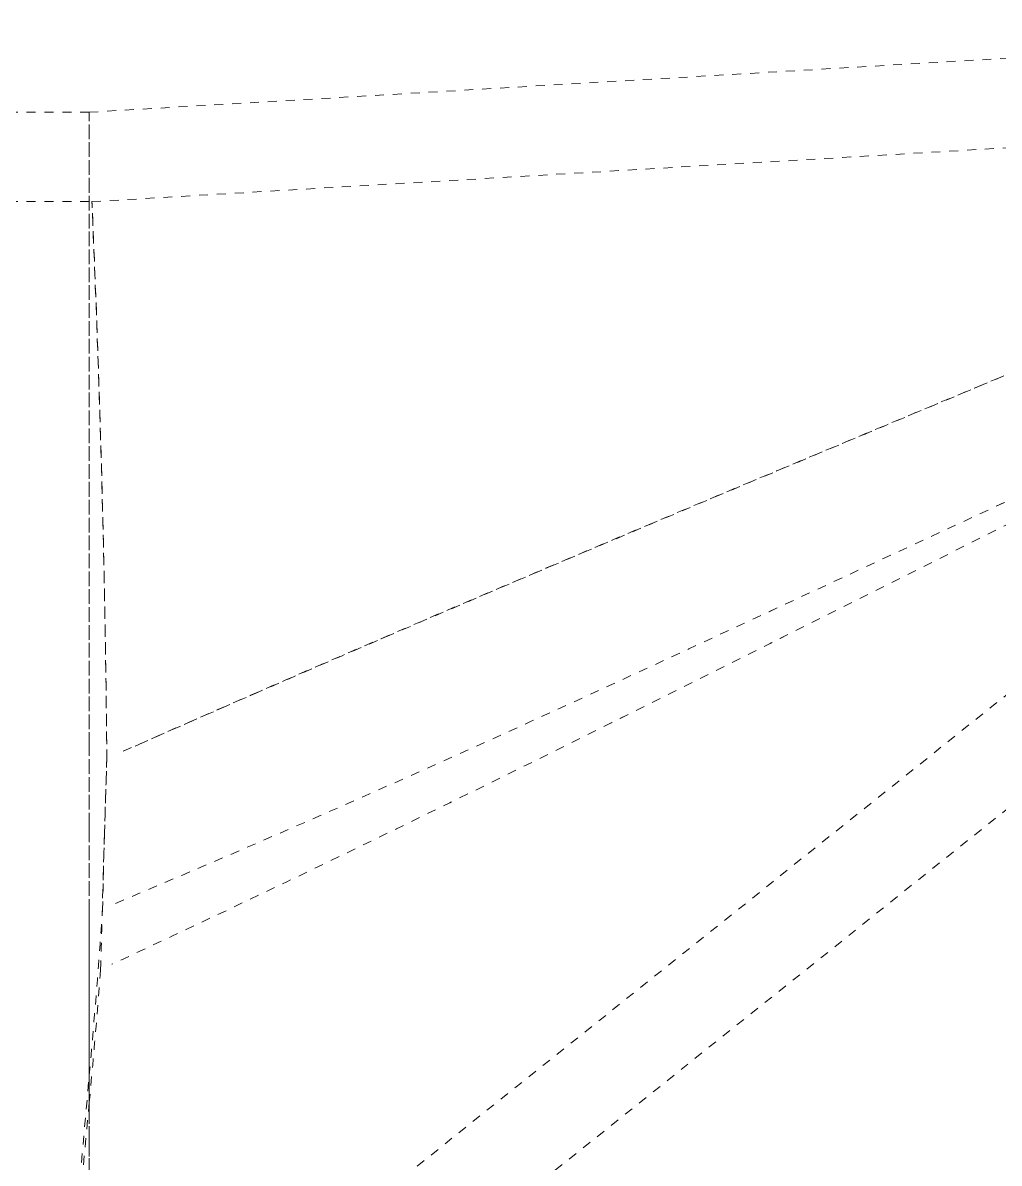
# Model space of a CAD drawing. Header units: millimetres. Extents: x -116965 to 323937, y 291661 to 566926.
# Drawn here: x -19357.15 to -19346.23, y 302516.49 to 302529.24 of the extents above; entities that cross this region are included whole.
import ezdxf

# ---------------------------------------------------------------- set-up
doc = ezdxf.new("R2010")
doc.units = ezdxf.units.MM
doc.linetypes.add('DASHED', pattern=[0.75, 0.5, -0.25])
doc.layers.add('Hidden Edges(Schneider)', color=7, linetype='DASHED', lineweight=18)

msp = doc.modelspace()

# ---------------------------------------------------------------- linework, layer by layer
at = {"layer": 'Hidden Edges(Schneider)', "ltscale": 0.070288}
for p, q in [((-19356.402811, 302528.244478), (-19339.402811, 302529.244478)), ((-19356.373424, 302527.244478), (-19339.373425, 302528.244478))]:
    msp.add_line(p, q, dxfattribs=at)
at = {"layer": 'Hidden Edges(Schneider)', "ltscale": 0.0805}
msp.add_line((-19375.902811, 302528.244478), (-19356.402811, 302528.244478), dxfattribs=at)
at = {"layer": 'Hidden Edges(Schneider)', "ltscale": 0.047845}
msp.add_line((-19356.402811, 302528.244478), (-19356.402811, 302521.208823), dxfattribs=at)
at = {"layer": 'Hidden Edges(Schneider)', "ltscale": 0.080622}
msp.add_line((-19375.902811, 302527.244478), (-19356.373424, 302527.244478), dxfattribs=at)
at = {"layer": 'Hidden Edges(Schneider)', "ltscale": 0.114311}
msp.add_line((-19339.40281, 302525.844478), (-19356.402811, 302512.244478), dxfattribs=at)
at = {"layer": 'Hidden Edges(Schneider)', "ltscale": 0.120386}
msp.add_line((-19339.402806, 302525.844461), (-19356.40281, 302512.244478), dxfattribs=at)
at = {"layer": 'Hidden Edges(Schneider)', "ltscale": 0.003896}
msp.add_line((-19356.402811, 302521.208823), (-19356.402811, 302520.244478), dxfattribs=at)
at = {"layer": 'Hidden Edges(Schneider)'}
for p, q in [((-19356.206279, 302521.016376), (-19356.206276, 302521.01601)), ((-19356.109141, 302519.395365), (-19356.109153, 302519.395361))]:
    msp.add_line(p, q, dxfattribs=at)
at = {"layer": 'Hidden Edges(Schneider)', "ltscale": 0.007153}
msp.add_line((-19356.402811, 302520.244478), (-19356.402811, 302518.503829), dxfattribs=at)
at = {"layer": 'Hidden Edges(Schneider)', "ltscale": 0.007691}
msp.add_line((-19356.402811, 302518.503829), (-19356.402811, 302516.729209), dxfattribs=at)
at = {"layer": 'Hidden Edges(Schneider)', "ltscale": 0.036798}
msp.add_line((-19356.402811, 302516.729209), (-19356.402811, 302512.244478), dxfattribs=at)
at = {"layer": 'Hidden Edges(Schneider)', "ltscale": 0.079251, "flags": 128}
for points in [[(-19356.022892, 302521.09732), (-19355.390376, 302521.375501), (-19354.773502, 302521.64544), (-19354.169296, 302521.908528), (-19353.574762, 302522.166152), (-19352.986904, 302522.41969), (-19352.402719, 302522.670508), (-19351.819203, 302522.919968), (-19351.233345, 302523.169423), (-19350.642137, 302523.420225), (-19350.042565, 302523.673724), (-19349.431621, 302523.931274), (-19348.806293, 302524.194234), (-19348.163575, 302524.463975), (-19347.500467, 302524.741881), (-19346.806288, 302525.032569), (-19346.068017, 302525.341667), (-19345.290824, 302525.667225), (-19344.480316, 302526.007154), (-19343.642109, 302526.35937), (-19342.781813, 302526.721779), (-19341.905027, 302527.092252), (-19341.017339, 302527.468615), (-19340.124315, 302527.848638), (-19339.231499, 302528.230033)], [(-19339.231427, 302528.230039), (-19340.131317, 302527.845659), (-19341.039527, 302527.459275), (-19341.946724, 302527.074819), (-19342.843533, 302526.696134), (-19343.720563, 302526.326986), (-19344.568392, 302525.97107), (-19345.377584, 302525.632042), (-19346.138709, 302525.313546), (-19346.842349, 302525.019253), (-19347.480136, 302524.752459), (-19348.092855, 302524.495962), (-19348.705843, 302524.239016), (-19349.319349, 302523.981367), (-19349.933613, 302523.722756), (-19350.548878, 302523.462928), (-19351.165395, 302523.201629), (-19351.783305, 302522.938655), (-19352.397226, 302522.676184), (-19353.005315, 302522.414929), (-19353.609417, 302522.154045), (-19354.211381, 302521.892689), (-19354.813047, 302521.630014), (-19355.416263, 302521.365176), (-19356.022862, 302521.09732)], [(-19356.022853, 302521.09732), (-19355.390336, 302521.375501), (-19354.773461, 302521.64544), (-19354.169253, 302521.908528), (-19353.574718, 302522.166152), (-19352.986858, 302522.41969), (-19352.402673, 302522.670508), (-19351.819155, 302522.919968), (-19351.233296, 302523.169423), (-19350.642087, 302523.420225), (-19350.042514, 302523.673724), (-19349.431568, 302523.931274), (-19348.806239, 302524.194234), (-19348.16352, 302524.463975), (-19347.50041, 302524.741881), (-19346.806231, 302525.032569), (-19346.067958, 302525.341667), (-19345.290763, 302525.667225), (-19344.480254, 302526.007154), (-19343.642045, 302526.35937), (-19342.781747, 302526.721779), (-19341.90496, 302527.092252), (-19341.01727, 302527.468615), (-19340.124244, 302527.848638), (-19339.231426, 302528.230033)], [(-19339.231399, 302528.230027), (-19340.13129, 302527.845648), (-19341.039499, 302527.459264), (-19341.946695, 302527.074808), (-19342.843506, 302526.696125), (-19343.720535, 302526.326977), (-19344.568362, 302525.971062), (-19345.377553, 302525.632035), (-19346.13868, 302525.31354), (-19346.842318, 302525.019247), (-19347.480103, 302524.752454), (-19348.092821, 302524.495957), (-19348.70581, 302524.239012), (-19349.319315, 302523.981363), (-19349.93358, 302523.722753), (-19350.548846, 302523.462925), (-19351.165362, 302523.201626), (-19351.783272, 302522.938653), (-19352.397194, 302522.676182), (-19353.005284, 302522.414928), (-19353.609385, 302522.154044), (-19354.21135, 302521.892688), (-19354.813017, 302521.630014), (-19355.416233, 302521.365175), (-19356.022831, 302521.09732)]]:
    msp.add_lwpolyline(points, dxfattribs=at)
at = {"layer": 'Hidden Edges(Schneider)', "ltscale": 0.079252, "flags": 128}
for points in [[(-19339.231246, 302528.230134), (-19340.131142, 302527.845752), (-19341.039358, 302527.459363), (-19341.946564, 302527.074902), (-19342.843386, 302526.696212), (-19343.720429, 302526.327058), (-19344.568271, 302525.971135), (-19345.377479, 302525.6321), (-19346.13862, 302525.313597), (-19346.842276, 302525.019297), (-19347.480079, 302524.752496), (-19348.092802, 302524.495996), (-19348.705797, 302524.239048), (-19349.319307, 302523.981396), (-19349.933577, 302523.722783), (-19350.548849, 302523.462953), (-19351.16537, 302523.201651), (-19351.783286, 302522.938674), (-19352.397213, 302522.6762), (-19353.005309, 302522.414943), (-19353.609418, 302522.154056), (-19354.211386, 302521.892697), (-19354.813058, 302521.63002), (-19355.416281, 302521.365178), (-19356.022883, 302521.09732)], [(-19339.231221, 302528.230134), (-19340.131117, 302527.845752), (-19341.039335, 302527.459363), (-19341.946541, 302527.074902), (-19342.843364, 302526.696212), (-19343.720408, 302526.327058), (-19344.56825, 302525.971135), (-19345.377459, 302525.6321), (-19346.1386, 302525.313597), (-19346.842257, 302525.019297), (-19347.480059, 302524.752496), (-19348.092783, 302524.495996), (-19348.705778, 302524.239048), (-19349.319289, 302523.981396), (-19349.93356, 302523.722783), (-19350.548832, 302523.462953), (-19351.165353, 302523.201651), (-19351.78327, 302522.938674), (-19352.397197, 302522.6762), (-19353.005293, 302522.414943), (-19353.609403, 302522.154056), (-19354.211371, 302521.892697), (-19354.813044, 302521.63002), (-19355.416267, 302521.365178), (-19356.02287, 302521.09732)]]:
    msp.add_lwpolyline(points, dxfattribs=at)
at = {"layer": 'Hidden Edges(Schneider)', "ltscale": 0.107271, "flags": 128}
for points in [[(-19356.206288, 302521.016376), (-19356.215416, 302521.855039), (-19356.228613, 302522.669082), (-19356.24505, 302523.449262), (-19356.263725, 302524.181163), (-19356.283574, 302524.853763), (-19356.303584, 302525.459525), (-19356.322618, 302525.988201), (-19356.339657, 302526.430882), (-19356.353908, 302526.782743), (-19356.36457, 302527.038222), (-19356.371148, 302527.192618), (-19356.373417, 302527.244478), (-19356.371178, 302527.192649), (-19356.364562, 302527.038214), (-19356.353941, 302526.783501), (-19356.339715, 302526.431173), (-19356.322638, 302525.988114), (-19356.303638, 302525.460683), (-19356.283632, 302524.854634), (-19356.263765, 302524.181081), (-19356.245125, 302523.450484), (-19356.228686, 302522.670948), (-19356.215453, 302521.85479), (-19356.206328, 302521.01601)], [(-19356.206301, 302521.016376), (-19356.215429, 302521.855039), (-19356.228626, 302522.669082), (-19356.245061, 302523.449262), (-19356.263736, 302524.181163), (-19356.283584, 302524.853763), (-19356.303593, 302525.459525), (-19356.322625, 302525.988201), (-19356.339664, 302526.430882), (-19356.353912, 302526.782743), (-19356.364573, 302527.038222), (-19356.37115, 302527.192618), (-19356.373417, 302527.244478), (-19356.371177, 302527.192649), (-19356.364559, 302527.038214), (-19356.353936, 302526.783501), (-19356.339708, 302526.431173), (-19356.32263, 302525.988114), (-19356.303629, 302525.460683), (-19356.283622, 302524.854634), (-19356.263754, 302524.181081), (-19356.245113, 302523.450484), (-19356.228674, 302522.670948), (-19356.215441, 302521.85479), (-19356.206315, 302521.01601)]]:
    msp.add_lwpolyline(points, dxfattribs=at)
at = {"layer": 'Hidden Edges(Schneider)', "ltscale": 0.079925, "flags": 128}
for points in [[(-19339.633245, 302526.844478), (-19340.591775, 302526.377262), (-19341.504778, 302525.930288), (-19342.375267, 302525.502341), (-19343.20625, 302525.092196), (-19344.000728, 302524.698622), (-19344.761707, 302524.320381), (-19345.492184, 302523.956225), (-19346.195153, 302523.604901), (-19346.87361, 302523.265151), (-19347.530548, 302522.935713), (-19348.168956, 302522.615327), (-19348.791825, 302522.302735), (-19349.402159, 302521.996688), (-19350.002954, 302521.695948), (-19350.597223, 302521.399289), (-19351.187978, 302521.1055), (-19351.778242, 302520.813379), (-19352.371036, 302520.521735), (-19352.969384, 302520.229375), (-19353.576306, 302519.935098), (-19354.194816, 302519.637692), (-19354.827909, 302519.335927), (-19355.478586, 302519.028557), (-19356.149814, 302518.71433)], [(-19339.633173, 302526.844478), (-19340.591705, 302526.377262), (-19341.50471, 302525.930288), (-19342.3752, 302525.502341), (-19343.206185, 302525.092196), (-19344.000665, 302524.698622), (-19344.761645, 302524.320381), (-19345.492124, 302523.956225), (-19346.195094, 302523.604901), (-19346.873553, 302523.265151), (-19347.530492, 302522.935713), (-19348.168901, 302522.615327), (-19348.791772, 302522.302735), (-19349.402107, 302521.996688), (-19350.002903, 302521.695948), (-19350.597174, 302521.399289), (-19351.18793, 302521.1055), (-19351.778195, 302520.813379), (-19352.37099, 302520.521735), (-19352.969339, 302520.229375), (-19353.576263, 302519.935098), (-19354.194773, 302519.637692), (-19354.827868, 302519.335927), (-19355.478546, 302519.028557), (-19356.149775, 302518.71433)], [(-19339.633149, 302526.844478), (-19340.591681, 302526.377262), (-19341.504687, 302525.930288), (-19342.375178, 302525.502341), (-19343.206163, 302525.092196), (-19344.000644, 302524.698622), (-19344.761624, 302524.320381), (-19345.492104, 302523.956225), (-19346.195074, 302523.604901), (-19346.873533, 302523.265151), (-19347.530473, 302522.935713), (-19348.168882, 302522.615327), (-19348.791754, 302522.302735), (-19349.402089, 302521.996688), (-19350.002886, 302521.695948), (-19350.597157, 302521.399289), (-19351.187913, 302521.1055), (-19351.778179, 302520.813379), (-19352.370974, 302520.521735), (-19352.969324, 302520.229375), (-19353.576248, 302519.935098), (-19354.194759, 302519.637692), (-19354.827854, 302519.335927), (-19355.478532, 302519.028557), (-19356.149762, 302518.71433)]]:
    msp.add_lwpolyline(points, dxfattribs=at)
at = {"layer": 'Hidden Edges(Schneider)', "ltscale": 0.078553, "flags": 128}
for points in [[(-19339.613766, 302526.844478), (-19340.563086, 302526.424168), (-19341.462239, 302526.023324), (-19342.314971, 302525.640642), (-19343.125038, 302525.274804), (-19343.896182, 302524.924477), (-19344.632139, 302524.588312), (-19345.336639, 302524.264943), (-19346.013402, 302523.952989), (-19346.666146, 302523.651053), (-19347.29858, 302523.357734), (-19347.914417, 302523.071623), (-19348.517368, 302522.79132), (-19349.111145, 302522.515431), (-19349.699476, 302522.242585), (-19350.286095, 302521.971435), (-19350.87475, 302521.700663), (-19351.469206, 302521.42898), (-19352.07323, 302521.155121), (-19352.690595, 302520.877828), (-19353.325072, 302520.595846), (-19353.98042, 302520.307902), (-19354.660392, 302520.012709), (-19355.368726, 302519.708962), (-19356.109139, 302519.395361)], [(-19339.613751, 302526.844478), (-19340.563071, 302526.424168), (-19341.462224, 302526.023324), (-19342.314957, 302525.640642), (-19343.125025, 302525.274804), (-19343.896168, 302524.924477), (-19344.632126, 302524.588312), (-19345.336626, 302524.264943), (-19346.013389, 302523.952989), (-19346.666134, 302523.651053), (-19347.298568, 302523.357734), (-19347.914406, 302523.071623), (-19348.517357, 302522.79132), (-19349.111133, 302522.515431), (-19349.699465, 302522.242585), (-19350.286084, 302521.971435), (-19350.874739, 302521.700663), (-19351.469196, 302521.42898), (-19352.073219, 302521.155121), (-19352.690585, 302520.877828), (-19353.325062, 302520.595846), (-19353.980411, 302520.307902), (-19354.660383, 302520.012709), (-19355.368717, 302519.708962), (-19356.109131, 302519.395361)], [(-19339.613694, 302526.844478), (-19340.563016, 302526.424168), (-19341.462171, 302526.023324), (-19342.314905, 302525.640642), (-19343.124973, 302525.274804), (-19343.896118, 302524.924477), (-19344.632077, 302524.588312), (-19345.336579, 302524.264943), (-19346.013343, 302523.952989), (-19346.666089, 302523.651053), (-19347.298523, 302523.357734), (-19347.914362, 302523.071623), (-19348.517314, 302522.79132), (-19349.111092, 302522.515431), (-19349.699424, 302522.242585), (-19350.286044, 302521.971435), (-19350.8747, 302521.700663), (-19351.469158, 302521.42898), (-19352.073182, 302521.155121), (-19352.690549, 302520.877828), (-19353.325027, 302520.595846), (-19353.980377, 302520.307902), (-19354.66035, 302520.012709), (-19355.368686, 302519.708962), (-19356.1091, 302519.395361)]]:
    msp.add_lwpolyline(points, dxfattribs=at)
at = {"layer": 'Hidden Edges(Schneider)', "ltscale": 0.118475, "flags": 128}
msp.add_lwpolyline([(-19339.840512, 302526.74359), (-19339.950206, 302526.681451), (-19340.010519, 302526.638644), (-19340.024104, 302526.628053), (-19340.027095, 302526.625674), (-19340.028472, 302526.624574), (-19340.031118, 302526.622456), (-19340.070484, 302526.590964), (-19340.126543, 302526.546116), (-19340.193115, 302526.492858), (-19340.354205, 302526.363988), (-19340.546568, 302526.210096), (-19340.76303, 302526.036927), (-19340.996409, 302525.850224), (-19341.4852, 302525.459191), (-19341.726253, 302525.266347), (-19341.955507, 302525.082945), (-19343.604894, 302523.763436), (-19356.753586, 302513.244482)], dxfattribs=at)
at = {"layer": 'Hidden Edges(Schneider)', "ltscale": 0.176993, "flags": 128}
msp.add_lwpolyline([(-19339.840509, 302526.74358), (-19339.950197, 302526.681447), (-19340.010563, 302526.638603), (-19340.024265, 302526.627923), (-19340.027341, 302526.625475), (-19340.030008, 302526.623343), (-19340.036124, 302526.61845), (-19340.065056, 302526.595305), (-19340.109078, 302526.560087), (-19340.292284, 302526.413523), (-19340.485506, 302526.258946), (-19340.686908, 302526.097824), (-19341.106922, 302525.761813), (-19341.537651, 302525.417228), (-19341.964428, 302525.075809), (-19343.609461, 302523.759782), (-19356.753586, 302513.244482)], dxfattribs=at)
at = {"layer": 'Hidden Edges(Schneider)', "ltscale": 0.00687, "flags": 128}
for points in [[(-19356.206328, 302521.01601), (-19356.208678, 302520.946253), (-19356.210999, 302520.876432), (-19356.213289, 302520.80655), (-19356.215549, 302520.736614), (-19356.217779, 302520.666629), (-19356.219977, 302520.5966), (-19356.222143, 302520.526532), (-19356.224277, 302520.456431), (-19356.226377, 302520.386302), (-19356.228446, 302520.316149), (-19356.230479, 302520.24598), (-19356.23248, 302520.175798), (-19356.234445, 302520.105609), (-19356.236376, 302520.035419), (-19356.238272, 302519.965233), (-19356.240132, 302519.895055), (-19356.241955, 302519.824892), (-19356.243742, 302519.754749), (-19356.245491, 302519.68463), (-19356.247203, 302519.614541), (-19356.248877, 302519.544489), (-19356.250512, 302519.474476), (-19356.252108, 302519.40451), (-19356.253666, 302519.334596)], [(-19356.206315, 302521.01601), (-19356.208665, 302520.946253), (-19356.210986, 302520.876432), (-19356.213276, 302520.80655), (-19356.215536, 302520.736614), (-19356.217765, 302520.666629), (-19356.219964, 302520.5966), (-19356.22213, 302520.526532), (-19356.224263, 302520.456431), (-19356.226364, 302520.386302), (-19356.228432, 302520.316149), (-19356.230466, 302520.24598), (-19356.232466, 302520.175798), (-19356.234432, 302520.105609), (-19356.236363, 302520.035419), (-19356.238259, 302519.965233), (-19356.240118, 302519.895055), (-19356.241942, 302519.824892), (-19356.243729, 302519.754749), (-19356.245478, 302519.68463), (-19356.24719, 302519.614541), (-19356.248863, 302519.544489), (-19356.250499, 302519.474476), (-19356.252095, 302519.40451), (-19356.253653, 302519.334596)], [(-19356.206276, 302521.01601), (-19356.208626, 302520.946253), (-19356.210947, 302520.876432), (-19356.213237, 302520.80655), (-19356.215497, 302520.736614), (-19356.217726, 302520.666629), (-19356.219924, 302520.5966), (-19356.22209, 302520.526532), (-19356.224224, 302520.456431), (-19356.226325, 302520.386302), (-19356.228393, 302520.316149), (-19356.230427, 302520.24598), (-19356.232427, 302520.175798), (-19356.234393, 302520.105609), (-19356.236324, 302520.035419), (-19356.238219, 302519.965233), (-19356.240079, 302519.895055), (-19356.241903, 302519.824892), (-19356.24369, 302519.754749), (-19356.245439, 302519.68463), (-19356.247151, 302519.614541), (-19356.248824, 302519.544489), (-19356.25046, 302519.474476), (-19356.252056, 302519.40451), (-19356.253614, 302519.334596)]]:
    msp.add_lwpolyline(points, dxfattribs=at)
at = {"layer": 'Hidden Edges(Schneider)', "ltscale": 0.00339, "flags": 128}
for points in [[(-19356.232552, 302520.173966), (-19356.231488, 302520.209145), (-19356.230421, 302520.244323), (-19356.229353, 302520.279497), (-19356.22828, 302520.314669), (-19356.227206, 302520.349836), (-19356.22613, 302520.384999), (-19356.22505, 302520.420157), (-19356.223967, 302520.455308), (-19356.222883, 302520.490453), (-19356.221795, 302520.525591), (-19356.220706, 302520.560721), (-19356.219613, 302520.595842), (-19356.218518, 302520.630953), (-19356.217422, 302520.666055), (-19356.216324, 302520.701146), (-19356.215222, 302520.736226), (-19356.214118, 302520.771294), (-19356.213013, 302520.806349), (-19356.211906, 302520.841391), (-19356.210797, 302520.876418), (-19356.209685, 302520.911431), (-19356.208571, 302520.946429), (-19356.207457, 302520.981411), (-19356.20634, 302521.016376)], [(-19356.232513, 302520.173966), (-19356.231449, 302520.209145), (-19356.230382, 302520.244323), (-19356.229314, 302520.279497), (-19356.228241, 302520.314669), (-19356.227167, 302520.349836), (-19356.226091, 302520.384999), (-19356.225011, 302520.420157), (-19356.223928, 302520.455308), (-19356.222843, 302520.490453), (-19356.221756, 302520.525591), (-19356.220667, 302520.560721), (-19356.219574, 302520.595842), (-19356.218479, 302520.630953), (-19356.217382, 302520.666055), (-19356.216285, 302520.701146), (-19356.215183, 302520.736226), (-19356.214079, 302520.771294), (-19356.212974, 302520.806349), (-19356.211867, 302520.841391), (-19356.210758, 302520.876418), (-19356.209646, 302520.911431), (-19356.208532, 302520.946429), (-19356.207418, 302520.981411), (-19356.206301, 302521.016376)], [(-19356.232499, 302520.173966), (-19356.231436, 302520.209145), (-19356.230369, 302520.244323), (-19356.229301, 302520.279497), (-19356.228228, 302520.314669), (-19356.227154, 302520.349836), (-19356.226077, 302520.384999), (-19356.224997, 302520.420157), (-19356.223915, 302520.455308), (-19356.22283, 302520.490453), (-19356.221743, 302520.525591), (-19356.220653, 302520.560721), (-19356.21956, 302520.595842), (-19356.218466, 302520.630953), (-19356.217369, 302520.666055), (-19356.216271, 302520.701146), (-19356.21517, 302520.736226), (-19356.214066, 302520.771294), (-19356.212961, 302520.806349), (-19356.211853, 302520.841391), (-19356.210745, 302520.876418), (-19356.209633, 302520.911431), (-19356.208519, 302520.946429), (-19356.207405, 302520.981411), (-19356.206288, 302521.016376)]]:
    msp.add_lwpolyline(points, dxfattribs=at)
at = {"layer": 'Hidden Edges(Schneider)', "ltscale": 0.006235, "flags": 128}
for points in [[(-19356.275415, 302518.655842), (-19356.273784, 302518.718012), (-19356.272139, 302518.780325), (-19356.270479, 302518.842776), (-19356.268804, 302518.905361), (-19356.267114, 302518.968078), (-19356.265409, 302519.030921), (-19356.26369, 302519.093887), (-19356.261957, 302519.156972), (-19356.260209, 302519.220174), (-19356.258447, 302519.283487), (-19356.256672, 302519.346887), (-19356.254884, 302519.410335), (-19356.253084, 302519.473827), (-19356.251273, 302519.537358), (-19356.249449, 302519.600925), (-19356.247615, 302519.664523), (-19356.24577, 302519.728148), (-19356.243912, 302519.791798), (-19356.242044, 302519.855467), (-19356.240166, 302519.919151), (-19356.238277, 302519.982847), (-19356.236378, 302520.046551), (-19356.23447, 302520.110259), (-19356.232552, 302520.173966)], [(-19356.275377, 302518.655842), (-19356.273746, 302518.718012), (-19356.272101, 302518.780325), (-19356.27044, 302518.842776), (-19356.268765, 302518.905361), (-19356.267075, 302518.968078), (-19356.26537, 302519.030921), (-19356.263651, 302519.093887), (-19356.261918, 302519.156972), (-19356.26017, 302519.220174), (-19356.258408, 302519.283487), (-19356.256633, 302519.346887), (-19356.254845, 302519.410335), (-19356.253045, 302519.473827), (-19356.251234, 302519.537358), (-19356.24941, 302519.600925), (-19356.247576, 302519.664523), (-19356.24573, 302519.728148), (-19356.243873, 302519.791798), (-19356.242005, 302519.855467), (-19356.240126, 302519.919151), (-19356.238238, 302519.982847), (-19356.236339, 302520.046551), (-19356.234431, 302520.110259), (-19356.232513, 302520.173966)], [(-19356.275364, 302518.655842), (-19356.273733, 302518.718012), (-19356.272088, 302518.780325), (-19356.270427, 302518.842776), (-19356.268752, 302518.905361), (-19356.267062, 302518.968078), (-19356.265357, 302519.030921), (-19356.263638, 302519.093887), (-19356.261905, 302519.156972), (-19356.260157, 302519.220174), (-19356.258395, 302519.283487), (-19356.25662, 302519.346887), (-19356.254832, 302519.410335), (-19356.253032, 302519.473827), (-19356.251221, 302519.537358), (-19356.249397, 302519.600925), (-19356.247563, 302519.664523), (-19356.245717, 302519.728148), (-19356.24386, 302519.791798), (-19356.241992, 302519.855467), (-19356.240113, 302519.919151), (-19356.238225, 302519.982847), (-19356.236326, 302520.046551), (-19356.234417, 302520.110259), (-19356.232499, 302520.173966)]]:
    msp.add_lwpolyline(points, dxfattribs=at)
at = {"layer": 'Hidden Edges(Schneider)', "ltscale": 0.007948, "flags": 128}
for points in [[(-19356.40283, 302517.469009), (-19356.396224, 302517.543539), (-19356.389624, 302517.618428), (-19356.383033, 302517.693669), (-19356.376458, 302517.769253), (-19356.3699, 302517.845162), (-19356.363368, 302517.921367), (-19356.356864, 302517.997858), (-19356.350391, 302518.074628), (-19356.343954, 302518.15167), (-19356.337556, 302518.228976), (-19356.331199, 302518.306538), (-19356.324889, 302518.384348), (-19356.318627, 302518.462399), (-19356.312415, 302518.540683), (-19356.306258, 302518.619191), (-19356.300158, 302518.697917), (-19356.294116, 302518.776851), (-19356.288136, 302518.855988), (-19356.28222, 302518.935318), (-19356.27637, 302519.014833), (-19356.270588, 302519.094527), (-19356.264876, 302519.17439), (-19356.259233, 302519.254416), (-19356.253666, 302519.334596)], [(-19356.402818, 302517.469009), (-19356.396211, 302517.543539), (-19356.389612, 302517.618428), (-19356.383021, 302517.693669), (-19356.376445, 302517.769253), (-19356.369888, 302517.845162), (-19356.363355, 302517.921367), (-19356.356851, 302517.997858), (-19356.350378, 302518.074628), (-19356.343941, 302518.15167), (-19356.337543, 302518.228976), (-19356.331187, 302518.306538), (-19356.324876, 302518.384348), (-19356.318614, 302518.462399), (-19356.312402, 302518.540683), (-19356.306245, 302518.619191), (-19356.300145, 302518.697917), (-19356.294103, 302518.776851), (-19356.288122, 302518.855988), (-19356.282207, 302518.935318), (-19356.276357, 302519.014833), (-19356.270575, 302519.094527), (-19356.264862, 302519.17439), (-19356.25922, 302519.254416), (-19356.253653, 302519.334596)], [(-19356.402782, 302517.469009), (-19356.396175, 302517.543539), (-19356.389576, 302517.618428), (-19356.382985, 302517.693669), (-19356.376409, 302517.769253), (-19356.369851, 302517.845162), (-19356.363318, 302517.921367), (-19356.356814, 302517.997858), (-19356.350341, 302518.074628), (-19356.343903, 302518.15167), (-19356.337505, 302518.228976), (-19356.331149, 302518.306538), (-19356.324838, 302518.384348), (-19356.318576, 302518.462399), (-19356.312364, 302518.540683), (-19356.306207, 302518.619191), (-19356.300107, 302518.697917), (-19356.294065, 302518.776851), (-19356.288084, 302518.855988), (-19356.282169, 302518.935318), (-19356.276318, 302519.014833), (-19356.270536, 302519.094527), (-19356.264824, 302519.17439), (-19356.259182, 302519.254416), (-19356.253614, 302519.334596)]]:
    msp.add_lwpolyline(points, dxfattribs=at)
at = {"layer": 'Hidden Edges(Schneider)', "ltscale": 0.00646, "flags": 128}
for points in [[(-19356.275415, 302518.655842), (-19356.280361, 302518.591705), (-19356.285351, 302518.527727), (-19356.290381, 302518.46391), (-19356.295454, 302518.40026), (-19356.300564, 302518.336781), (-19356.305713, 302518.273476), (-19356.310898, 302518.21035), (-19356.316117, 302518.147407), (-19356.321371, 302518.084652), (-19356.326654, 302518.022088), (-19356.331967, 302517.959719), (-19356.337309, 302517.897551), (-19356.342675, 302517.835586), (-19356.348066, 302517.773829), (-19356.353479, 302517.712285), (-19356.358913, 302517.650956), (-19356.364363, 302517.589849), (-19356.369829, 302517.528966), (-19356.375309, 302517.468312), (-19356.380801, 302517.40789), (-19356.386301, 302517.347706), (-19356.39181, 302517.287763), (-19356.397323, 302517.228065), (-19356.402838, 302517.168618)], [(-19356.275377, 302518.655842), (-19356.280323, 302518.591705), (-19356.285313, 302518.527727), (-19356.290344, 302518.46391), (-19356.295416, 302518.40026), (-19356.300527, 302518.336781), (-19356.305675, 302518.273476), (-19356.310861, 302518.21035), (-19356.31608, 302518.147407), (-19356.321333, 302518.084652), (-19356.326617, 302518.022088), (-19356.33193, 302517.959719), (-19356.337272, 302517.897551), (-19356.342639, 302517.835586), (-19356.348029, 302517.773829), (-19356.353443, 302517.712285), (-19356.358876, 302517.650956), (-19356.364326, 302517.589849), (-19356.369793, 302517.528966), (-19356.375273, 302517.468312), (-19356.380765, 302517.40789), (-19356.386266, 302517.347706), (-19356.391775, 302517.287763), (-19356.397288, 302517.228065), (-19356.402803, 302517.168618)], [(-19356.275364, 302518.655842), (-19356.28031, 302518.591705), (-19356.2853, 302518.527727), (-19356.290331, 302518.46391), (-19356.295403, 302518.40026), (-19356.300514, 302518.336781), (-19356.305662, 302518.273476), (-19356.310848, 302518.21035), (-19356.316067, 302518.147407), (-19356.321321, 302518.084652), (-19356.326604, 302518.022088), (-19356.331917, 302517.959719), (-19356.337259, 302517.897551), (-19356.342626, 302517.835586), (-19356.348017, 302517.773829), (-19356.35343, 302517.712285), (-19356.358864, 302517.650956), (-19356.364314, 302517.589849), (-19356.369781, 302517.528966), (-19356.375261, 302517.468312), (-19356.380753, 302517.40789), (-19356.386254, 302517.347706), (-19356.391762, 302517.287763), (-19356.397276, 302517.228065), (-19356.402791, 302517.168618)]]:
    msp.add_lwpolyline(points, dxfattribs=at)
at = {"layer": 'Hidden Edges(Schneider)', "ltscale": 0.065899, "flags": 128}
for points in [[(-19356.402791, 302517.168618), (-19356.457823, 302516.586432), (-19356.510445, 302516.037102), (-19356.558917, 302515.525321), (-19356.602131, 302515.056118), (-19356.639655, 302514.633424), (-19356.671344, 302514.262223), (-19356.697458, 302513.944964), (-19356.718315, 302513.683895), (-19356.734179, 302513.481587), (-19356.745226, 302513.340773), (-19356.751684, 302513.262203), (-19356.753682, 302513.246465), (-19356.751237, 302513.294021), (-19356.744326, 302513.404188), (-19356.732856, 302513.57576), (-19356.716624, 302513.807538), (-19356.695351, 302514.098049), (-19356.668873, 302514.44337), (-19356.636962, 302514.840368), (-19356.599422, 302515.286331), (-19356.556329, 302515.777643), (-19356.508394, 302516.307863), (-19356.456682, 302516.872914), (-19356.40283, 302517.469009)], [(-19356.402803, 302517.168618), (-19356.457835, 302516.586432), (-19356.510455, 302516.037102), (-19356.558926, 302515.525321), (-19356.60214, 302515.056118), (-19356.639663, 302514.633424), (-19356.671351, 302514.262223), (-19356.697463, 302513.944964), (-19356.71832, 302513.683895), (-19356.734182, 302513.481587), (-19356.745228, 302513.340773), (-19356.751685, 302513.262203), (-19356.753682, 302513.246465), (-19356.751235, 302513.294021), (-19356.744323, 302513.404188), (-19356.732852, 302513.57576), (-19356.716619, 302513.807538), (-19356.695344, 302514.098049), (-19356.668865, 302514.44337), (-19356.636953, 302514.840368), (-19356.599413, 302515.286331), (-19356.556319, 302515.777643), (-19356.508383, 302516.307863), (-19356.45667, 302516.872914), (-19356.402818, 302517.469009)], [(-19356.402838, 302517.168618), (-19356.457868, 302516.586432), (-19356.510487, 302516.037102), (-19356.558955, 302515.525321), (-19356.602167, 302515.056118), (-19356.639687, 302514.633424), (-19356.671371, 302514.262223), (-19356.69748, 302513.944964), (-19356.718333, 302513.683895), (-19356.734193, 302513.481587), (-19356.745234, 302513.340773), (-19356.751688, 302513.262203), (-19356.753681, 302513.246465), (-19356.75123, 302513.294021), (-19356.744315, 302513.404188), (-19356.73284, 302513.57576), (-19356.716604, 302513.807538), (-19356.695326, 302514.098049), (-19356.668843, 302514.44337), (-19356.636929, 302514.840368), (-19356.599385, 302515.286331), (-19356.556289, 302515.777643), (-19356.508351, 302516.307863), (-19356.456636, 302516.872914), (-19356.402782, 302517.469009)]]:
    msp.add_lwpolyline(points, dxfattribs=at)
at = {"layer": 'Hidden Edges(Schneider)', "ltscale": 0.121781}
for ratio, start_param, end_param in [(0.000004386, 4.833225894, 7.733144589), (0.000003109, 4.833226089, 7.733144784)]:
    msp.add_ellipse((-19356.402811, 302520.244478), major_axis=(0, 8), ratio=ratio, start_param=start_param, end_param=end_param, dxfattribs=at)
at = {"layer": 'Hidden Edges(Schneider)', "ltscale": 0.047845}
msp.add_ellipse((-19356.402811, 302520.244478), major_axis=(0, 8), ratio=0.000001204, start_param=4.833224218, end_param=6.283124514, dxfattribs=at)
at = {"layer": 'Hidden Edges(Schneider)', "ltscale": 0.003896}
for ratio, start_param, end_param in [(0.000004386, 1.449959752, 1.570796327), (0.000001204, 4.71238898, 4.833220596), (0.000003109, 4.71238898, 4.833225155)]:
    msp.add_ellipse((-19356.402811, 302520.244478), major_axis=(0, 8), ratio=ratio, start_param=start_param, end_param=end_param, dxfattribs=at)
at = {"layer": 'Hidden Edges(Schneider)', "ltscale": 0.007891}
for ratio, start_param, end_param in [(0.000003109, 4.591552131, 4.833226089), (0.000001204, 4.591553303, 4.833227261), (0.000004386, 1.449959281, 1.69163324)]:
    msp.add_ellipse((-19356.402811, 302520.244478), major_axis=(0, -8), ratio=ratio, start_param=start_param, end_param=end_param, dxfattribs=at)
at = {"layer": 'Hidden Edges(Schneider)', "ltscale": 0.007153}
for ratio, start_param, end_param in [(0.000004386, 1.570796326, 1.790131799), (0.000001204, 4.493050665, 4.712387559), (0.000003109, 4.493053078, 4.712388766)]:
    msp.add_ellipse((-19356.402811, 302520.244478), major_axis=(0, 8), ratio=ratio, start_param=start_param, end_param=end_param, dxfattribs=at)
at = {"layer": 'Hidden Edges(Schneider)', "ltscale": 0.009386}
for ratio, start_param, end_param in [(0.000003109, 4.833225502, 5.120082568), (0.000001204, 4.833227696, 5.120095531), (0.000004386, 1.163099258, 1.449959216)]:
    msp.add_ellipse((-19356.402811, 302520.244478), major_axis=(0, -8), ratio=ratio, start_param=start_param, end_param=end_param, dxfattribs=at)
at = {"layer": 'Hidden Edges(Schneider)', "ltscale": 0.007691}
for ratio, start_param, end_param in [(0.000004386, 1.790131801, 2.025736513), (0.000001204, 4.257448796, 4.493053506), (0.000003109, 4.257448796, 4.493053508)]:
    msp.add_ellipse((-19356.402811, 302520.244478), major_axis=(0, 8), ratio=ratio, start_param=start_param, end_param=end_param, dxfattribs=at)
at = {"layer": 'Hidden Edges(Schneider)', "ltscale": 0.075258}
for ratio, start_param, end_param in [(0.000004386, 5.167329947, 7.446286044), (0.000003109, 5.120083848, 7.399039864)]:
    msp.add_ellipse((-19356.402811, 302520.244478), major_axis=(0, -8), ratio=ratio, start_param=start_param, end_param=end_param, dxfattribs=at)
at = {"layer": 'Hidden Edges(Schneider)', "ltscale": 0.001462}
msp.add_ellipse((-19356.402811, 302520.244478), major_axis=(0, -8), ratio=0.000001204, start_param=5.120094649, end_param=5.167339618, dxfattribs=at)
at = {"layer": 'Hidden Edges(Schneider)', "ltscale": 0.036798}
msp.add_ellipse((-19356.402811, 302520.244478), major_axis=(0, -8), ratio=0.000001204, start_param=0.012855164, end_param=1.123489613, dxfattribs=at)

doc.saveas('drawing.dxf')
